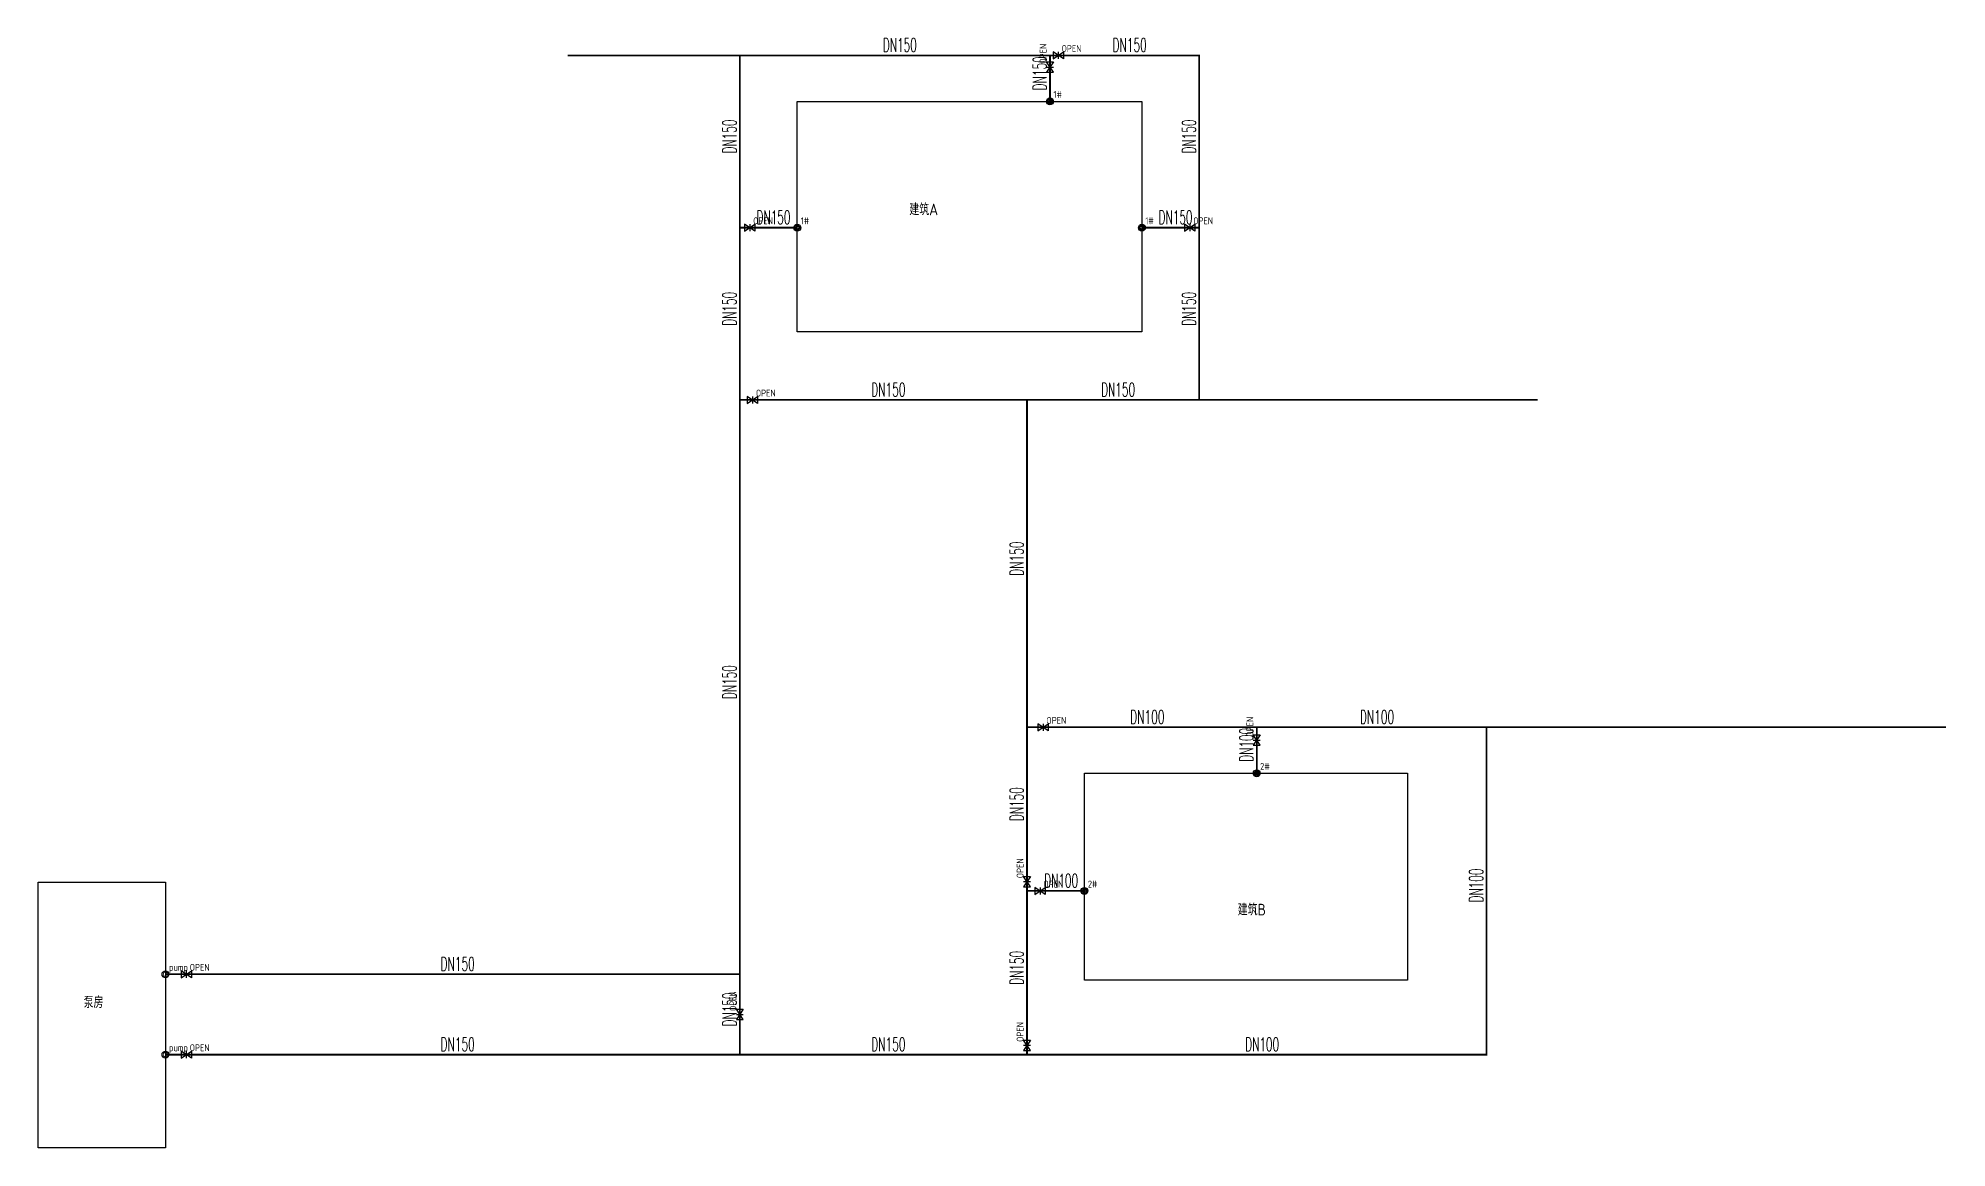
# Model space of a CAD drawing. Header units: millimetres. Extents: x 497915 to 664071, y -508309 to -411695.
import ezdxf

# ---------------------------------------------------------------- set-up
doc = ezdxf.new("R2010")
doc.units = ezdxf.units.MM
doc.header["$LTSCALE"] = 1000
doc.layers.get('0').update_dxf_attribs({"linetype": 'CONTINUOUS'})
for name, color, linetype in [('PIPE-污水', 2, 'CONTINUOUS'), ('PIPE-消防', 1, 'CONTINUOUS'), ('TEXT_消防', 7, 'CONTINUOUS'), ('TWT_TEXT', 7, 'CONTINUOUS')]:
    doc.layers.add(name, color=color, linetype=linetype)
doc.styles.add('_TWT_PIPEDN', font='TXT', dxfattribs={"width": 0.7, "height": 5, "bigfont": 'HZTXT'})
doc.styles.get("Standard").update_dxf_attribs({"font": 'GBENOR', "bigfont": 'GBCBIG'})

# ---------------------------------------------------------------- blocks, each defined once
blk = doc.blocks.new('supply_node')
at = {"const_width": 0.25}
blk.add_lwpolyline([(-0.625, 0, 1), (0.625, 0, 1)], format="xyb", close=True, dxfattribs=at)
blk.add_circle((0, 0), 1)
blk.add_attdef('GROUPID', (1, 1), '', height=2)
blk = doc.blocks.new('demand_node')
for radius in [1, 0.75, 0.5]:
    blk.add_circle((0, 0), radius)
blk.add_attdef('GROUPID', (1, 1), '', height=2)
blk = doc.blocks.new('valve')
for p, q in [((-1.5, -1), (1.5, 1)), ((1.5, -1), (-1.5, 1)), ((-1.5, 1), (-1.5, -1)), ((0, 1), (0, -1)), ((1.5, 1), (1.5, -1))]:
    blk.add_line(p, q)
blk.add_attdef('STATUS', (1, 1), '', height=2)

msp = doc.modelspace()

# ---------------------------------------------------------------- hatches: boundary and pattern name
at = {"layer": 'PIPE-消防'}
for color, points in [(31, [(558996, -413195), (558996, -413120), (558921, -413120)]), (31, [(558996, -413195), (558921, -413195), (558921, -413120)]), (31, [(598996, -413195), (599071, -413195), (599071, -413120)]), (31, [(598996, -413195), (598996, -413120), (599071, -413120)]), (31, [(598996, -443195), (598996, -443270), (599071, -443270)]), (31, [(598996, -443195), (599071, -443195), (599071, -443270)]), (200, [(623996, -471695), (623996, -471620), (624071, -471620)]), (200, [(623996, -471695), (624071, -471695), (624071, -471620)]), (200, [(623996, -500195), (624071, -500195), (624071, -500270)]), (200, [(623996, -500195), (623996, -500270), (624071, -500270)])]:
    msp.add_hatch(color=color, dxfattribs=at).paths.add_polyline_path(points)

# ---------------------------------------------------------------- linework, layer by layer
at = {"layer": 'PIPE-污水', "color": 7}
for points in [[(563996, -417195), (593996, -417195), (593996, -437270), (563996, -437270)], [(588996, -475695), (617111, -475695), (617111, -493706), (588996, -493706)], [(497915, -485187), (508996, -485187), (508996, -508309), (497915, -508309)]]:
    msp.add_lwpolyline(points, close=True, dxfattribs=at)
at = {"layer": 'PIPE-消防', "color": 31, "ltscale": 3, "const_width": 150}
for points in [[(558996, -413195), (543996, -413195)], [(558996, -413195), (585996, -413195)], [(558996, -428195), (558996, -413195)], [(585996, -413195), (585996, -417195)], [(585996, -413195), (598996, -413195)], [(598996, -413195), (598996, -428195)], [(558996, -443195), (558996, -428195)], [(563996, -428195), (558996, -428195)], [(598996, -428195), (593996, -428195)], [(598996, -428195), (598996, -443195)], [(583996, -443195), (558996, -443195)], [(558996, -493195), (558996, -443195)], [(598996, -443195), (583996, -443195)], [(583996, -471695), (583996, -443195)], [(613996, -443195), (598996, -443195)], [(583996, -485945), (583996, -471695)], [(646538, -471695), (631538, -471695)], [(583996, -500195), (583996, -485945)], [(508996, -493195), (558996, -493195)], [(558996, -500195), (558996, -493195)], [(508996, -500195), (558996, -500195)], [(558996, -500195), (583996, -500195)]]:
    msp.add_lwpolyline(points, dxfattribs=at)
at = {"layer": 'PIPE-消防', "color": 200, "ltscale": 3, "const_width": 150}
for points in [[(628446, -443195), (608446, -443195)], [(603996, -471695), (583996, -471695)], [(623996, -471695), (603996, -471695)], [(603996, -471695), (603996, -475695)], [(623996, -471695), (623996, -500195)], [(623996, -471695), (663996, -471695)], [(588996, -485945), (583996, -485945)], [(583996, -500195), (623996, -500195)]]:
    msp.add_lwpolyline(points, dxfattribs=at)

# ---------------------------------------------------------------- block references
at = {"layer": 'PIPE-污水', "xscale": 300, "yscale": 300, "zscale": 300, "rotation": 90}
for p in [(585996, -414209), (603996, -472806), (583996, -485130), (558996, -496695), (583996, -499380)]:
    msp.add_blockref('valve', p, dxfattribs=at).add_auto_attribs({'STATUS': 'OPEN'})
at = {"layer": 'PIPE-污水', "xscale": 300, "yscale": 300, "zscale": 300}
for name, p, values in [('valve', (586712, -413195), {'STATUS': 'OPEN'}), ('demand_node', (585996, -417195), {'GROUPID': '1#'}), ('valve', (559859, -428195), {'STATUS': 'OPEN'}), ('demand_node', (563996, -428195), {'GROUPID': '1#'}), ('demand_node', (593996, -428195), {'GROUPID': '1#'}), ('valve', (598171, -428195), {'STATUS': 'OPEN'}), ('valve', (560097, -443195), {'STATUS': 'OPEN'}), ('valve', (585397, -471695), {'STATUS': 'OPEN'}), ('demand_node', (603996, -475695), {'GROUPID': '2#'}), ('valve', (585129, -485945), {'STATUS': 'OPEN'}), ('demand_node', (588996, -485945), {'GROUPID': '2#'}), ('supply_node', (508996, -493195), {'GROUPID': 'pump'}), ('valve', (510810, -493195), {'STATUS': 'OPEN'}), ('supply_node', (508996, -500195), {'GROUPID': 'pump'}), ('valve', (510810, -500195), {'STATUS': 'OPEN'})]:
    msp.add_blockref(name, p, dxfattribs=at).add_auto_attribs(values)

# ---------------------------------------------------------------- texts
at = {"layer": 'TEXT_消防', "style": '_TWT_PIPEDN', "width": 0.56}
for s, p in [('DN150', (571446, -412895)), ('DN150', (591446, -412895)), ('DN150', (560446, -427895)), ('DN150', (595446, -427895)), ('DN150', (570446, -442895)), ('DN150', (590446, -442895)), ('DN100', (592988, -471395)), ('DN100', (612988, -471395)), ('DN100', (585488, -485645)), ('DN150', (532946, -492895)), ('DN150', (532946, -499895)), ('DN150', (570446, -499895)), ('DN100', (602988, -499895))]:
    msp.add_text(s, height=1200, dxfattribs=at).set_placement(p)
for s, p in [('DN150', (585696, -416245)), ('DN150', (558696, -421745)), ('DN150', (598696, -421745)), ('DN150', (558696, -436745)), ('DN150', (598696, -436745)), ('DN150', (583696, -458495)), ('DN150', (558696, -469245)), ('DN100', (603696, -474703)), ('DN150', (583696, -479870)), ('DN100', (623696, -486953)), ('DN150', (583696, -494120)), ('DN150', (558696, -497745))]:
    msp.add_text(s, height=1200, rotation=90, dxfattribs=at).set_placement(p)
at = {"layer": 'TWT_TEXT', "color": 7}
for s, p in [('建筑A', (573760, -427112)), ('建筑B', (602345, -488077)), ('泵房', (501873, -496140))]:
    msp.add_text(s, height=1012.8, dxfattribs=at).set_placement(p)

doc.saveas('drawing.dxf')
